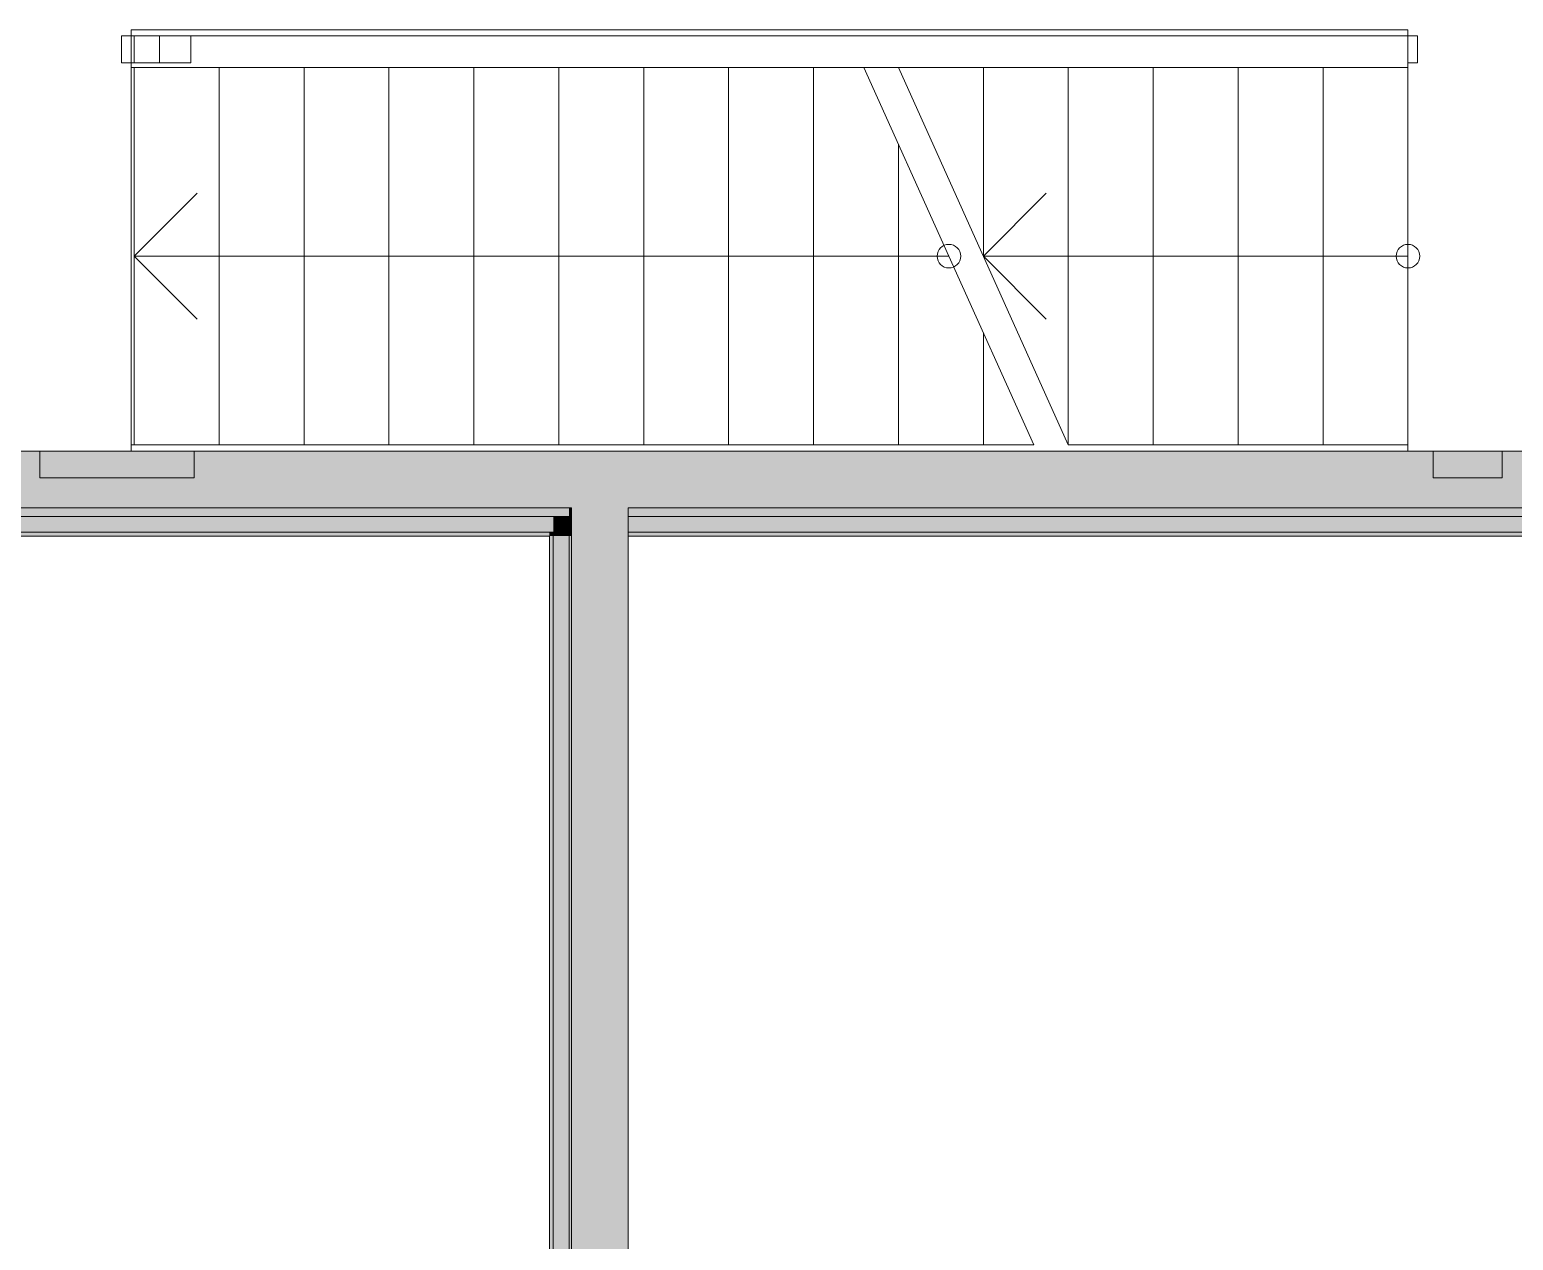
# Model space of a CAD drawing. Header units: metres. Extents: x -4 to 206, y -18 to 45.
# Drawn here: x 175.812 to 180.529, y 28.7 to 32.548 of the extents above; entities that cross this region are included whole.
import ezdxf

# ---------------------------------------------------------------- set-up
doc = ezdxf.new("R2010")
doc.units = ezdxf.units.M
doc.header["$MEASUREMENT"] = 0
doc.set_wipeout_variables(frame=1)
doc.linetypes.add('Wipeout_Contour', pattern=[1, 0, -1])
for name, color, linetype in [('120 Wand Innen tragend', 7, 'Continuous'), ('410 Treppe', 7, 'Continuous'), ('450 Absturzsicherung', 7, 'Continuous'), ('815 Raumbegrenzung', 7, 'Continuous')]:
    doc.layers.add(name, color=color, linetype=linetype)
doc.linetypes.add('Grenze Bundesland', pattern='A,0,[2,415_260415_PP_VA_1_6 3 St1.Shx,S=1.5873e-05,R=0,X=0,Y=0],-0.003,0', length=0.003)

# ---------------------------------------------------------------- blocks, each defined once
blk = doc.blocks.new('Decke_12_3', base_point=(180.0042, 32.4433))
at = {"layer": '410 Treppe', "color": 255, "linetype": 'Continuous', "lineweight": 0, "flags": 128}
for points in [[(180.1942, 32.4433), (180.2242, 32.4433), (180.2242, 32.5283), (180.0042, 32.5283), (180.0042, 32.4433)], [(180.0042, 32.4433), (180.1442, 32.4433)]]:
    blk.add_lwpolyline(points, dxfattribs=at)
blk = doc.blocks.new('Decke_13_3', base_point=(180.2742, 31.2083))
at = {"layer": '410 Treppe', "color": 255, "linetype": 'Continuous', "lineweight": 0, "flags": 128}
blk.add_lwpolyline([(180.2742, 31.2083), (180.4642, 31.2083), (180.4942, 31.2083), (180.4942, 31.1233), (180.2742, 31.1233)], close=True, dxfattribs=at)
blk = doc.blocks.new('Decke_16_3', base_point=(180.1442, 32.4433))
at = {"layer": '410 Treppe', "color": 255, "linetype": 'Continuous', "lineweight": 0, "flags": 128}
blk.add_lwpolyline([(180.1942, 32.4433), (180.1942, 32.4858), (180.1442, 32.4858), (180.1442, 32.4433)], dxfattribs=at)
blk = doc.blocks.new('Decke_17_3', base_point=(180.0942, 32.4433))
at = {"layer": '410 Treppe', "color": 255, "linetype": 'Continuous', "lineweight": 0, "flags": 128}
blk.add_lwpolyline([(180.0942, 32.4433), (180.1942, 32.4433), (180.1942, 32.5283), (180.0942, 32.5283)], close=True, dxfattribs=at)
blk = doc.blocks.new('Treppe_1_3', base_point=(168.0292, 39.9833))
at = {"layer": '410 Treppe', "color": 7, "linetype": 'Continuous', "lineweight": 18}
for p, q in [((176.1442, 32.4283), (176.1342, 32.4283)), ((176.1342, 32.4283), (176.1342, 31.2283)), ((176.4142, 32.4283), (176.1442, 32.4283)), ((176.6842, 32.4283), (176.4142, 32.4283)), ((176.4142, 32.4283), (176.4142, 31.2283)), ((176.4142, 31.2283), (176.4142, 32.4283)), ((176.9542, 32.4283), (176.6842, 32.4283)), ((176.6842, 32.4283), (176.6842, 31.2283)), ((176.6842, 31.2283), (176.6842, 32.4283)), ((177.2242, 32.4283), (176.9542, 32.4283)), ((176.9542, 32.4283), (176.9542, 31.2283)), ((176.9542, 31.2283), (176.9542, 32.4283)), ((177.4942, 32.4283), (177.2242, 32.4283)), ((177.2242, 32.4283), (177.2242, 31.2283)), ((177.2242, 31.2283), (177.2242, 32.4283)), ((177.7642, 32.4283), (177.4942, 32.4283)), ((177.4942, 32.4283), (177.4942, 31.2283)), ((177.4942, 31.2283), (177.4942, 32.4283)), ((178.0342, 32.4283), (177.7642, 32.4283)), ((177.7642, 32.4283), (177.7642, 31.2283)), ((177.7642, 31.2283), (177.7642, 32.4283)), ((178.3042, 32.4283), (178.0342, 32.4283)), ((178.0342, 32.4283), (178.0342, 31.2283)), ((178.0342, 31.2283), (178.0342, 32.4283)), ((178.4645, 32.4283), (178.3042, 32.4283)), ((178.3042, 32.4283), (178.3042, 31.2283)), ((178.3042, 31.2283), (178.3042, 32.4283)), ((179.0045, 31.2283), (178.4645, 32.4283)), ((178.5742, 32.1846), (178.5742, 31.2283)), ((178.5742, 31.2283), (178.5742, 32.1846)), ((178.8442, 31.5846), (178.8442, 31.2283)), ((178.8442, 31.2283), (178.8442, 31.5846)), ((176.1342, 31.2283), (176.1442, 31.2283)), ((176.1442, 31.2283), (176.4142, 31.2283)), ((176.4142, 31.2283), (176.6842, 31.2283)), ((176.6842, 31.2283), (176.9542, 31.2283)), ((176.9542, 31.2283), (177.2242, 31.2283)), ((177.2242, 31.2283), (177.4942, 31.2283)), ((177.4942, 31.2283), (177.7642, 31.2283)), ((177.7642, 31.2283), (178.0342, 31.2283)), ((178.0342, 31.2283), (178.3042, 31.2283)), ((178.3042, 31.2283), (178.5742, 31.2283)), ((178.5742, 31.2283), (178.8442, 31.2283)), ((178.8442, 31.2283), (179.0045, 31.2283))]:
    blk.add_line(p, q, dxfattribs=at)
at = {"layer": '410 Treppe', "color": 7, "linetype": 'Continuous', "lineweight": 13}
for p, q in [((176.3442, 32.0283), (176.1442, 31.8283)), ((176.4142, 31.8283), (176.1442, 31.8283)), ((176.1442, 31.8283), (176.3442, 31.6283)), ((178.7345, 31.8283), (176.4142, 31.8283))]:
    blk.add_line(p, q, dxfattribs=at)
at = {"layer": '410 Treppe', "color": 7, "linetype": 'Continuous', "lineweight": 13, "flags": 128}
blk.add_lwpolyline([(178.7345, 31.8658, 1), (178.7345, 31.7908, 1)], format="xyb", close=True, dxfattribs=at)
blk = doc.blocks.new('Wand_47_3', base_point=(174.6142, 30.9383))
at = {"layer": '120 Wand Innen tragend', "linetype": 'Continuous', "lineweight": 0, "true_color": 0x000000}
for points in [[(177.5342, 31.2083), (174.8642, 31.2083), (174.8642, 31.0283), (177.5342, 31.0283)], [(177.7142, 31.2083), (177.5342, 31.2083), (177.5342, 31.0283), (177.7142, 31.0283)], [(177.7142, 31.0283), (181.3242, 31.0283), (181.3242, 31.2083), (177.7142, 31.2083)], [(177.4767, 31.0008), (174.6767, 31.0008), (174.6767, 30.9508), (177.4767, 30.9508)], [(177.5267, 31.0008), (177.4767, 31.0008), (177.4767, 30.9508), (177.5267, 30.9508)], [(177.7142, 30.9508), (181.3242, 30.9508), (181.3242, 31.0008), (177.7142, 31.0008)], [(177.4642, 30.9508), (174.6267, 30.9508), (174.6267, 30.9383), (177.4642, 30.9383)], [(177.4767, 30.9508), (177.4642, 30.9508), (177.4642, 30.9383), (177.4767, 30.9383)], [(177.7142, 30.9383), (181.3242, 30.9383), (181.3242, 30.9508), (177.7142, 30.9508)]]:
    blk.add_hatch(color=18, dxfattribs=at).paths.add_polyline_path(points)
at = {"layer": '120 Wand Innen tragend', "linetype": 'Continuous', "lineweight": 0, "true_color": 0xffffff}
for points in [[(177.5267, 31.0283), (174.6975, 31.0283), (174.6842, 31.0139), (174.6842, 31.0008), (177.5267, 31.0008)], [(177.5342, 31.0283), (177.5267, 31.0283), (177.5267, 31.0008), (177.5342, 31.0008)], [(177.7142, 31.0008), (181.3242, 31.0008), (181.3242, 31.0283), (177.7142, 31.0283)]]:
    blk.add_hatch(color=7, dxfattribs=at).paths.add_polyline_path(points)
at = {"layer": '120 Wand Innen tragend', "color": 7, "linetype": 'Continuous', "lineweight": 13}
for p, q in [((174.6842, 31.0008), (177.5267, 31.0008)), ((177.5267, 31.0008), (177.5267, 30.9508)), ((177.7142, 31.0008), (181.3242, 31.0008)), ((174.6767, 30.9508), (177.4767, 30.9508)), ((177.4767, 30.9508), (177.4767, 30.9383)), ((177.7142, 30.9508), (181.3242, 30.9508))]:
    blk.add_line(p, q, dxfattribs=at)
at = {"layer": '120 Wand Innen tragend', "color": 7, "linetype": 'Continuous', "lineweight": 18}
for p, q in [((174.8642, 31.0283), (177.5342, 31.0283)), ((177.5342, 31.0283), (177.5342, 31.0008)), ((177.7142, 31.0008), (177.7142, 31.0283)), ((177.7142, 31.0283), (181.3242, 31.0283)), ((177.7142, 30.9508), (177.7142, 31.0008)), ((177.7142, 30.9383), (177.7142, 30.9508))]:
    blk.add_line(p, q, dxfattribs=at)
at = {"layer": '120 Wand Innen tragend', "color": 7, "linetype": 'Continuous', "lineweight": 18, "flags": 128}
blk.add_lwpolyline([(181.3242, 31.2083), (174.8642, 31.2083)], dxfattribs=at)
at = {"layer": '120 Wand Innen tragend', "color": 7, "linetype": 'Continuous', "lineweight": 13, "flags": 128}
for points in [[(174.6142, 30.9383), (177.4642, 30.9383)], [(177.7142, 30.9383), (181.3242, 30.9383)]]:
    blk.add_lwpolyline(points, dxfattribs=at)
blk = doc.blocks.new('Wand_49_3', base_point=(177.4642, 24.0133))
at = {"layer": '120 Wand Innen tragend', "linetype": 'Continuous', "lineweight": 0, "true_color": 0xffffff}
for points in [[(177.5342, 31.0008), (177.5267, 31.0008), (177.5267, 30.9508), (177.5342, 30.9508)], [(177.5342, 30.9508), (177.5267, 30.9508), (177.5267, 30.9383), (177.5342, 30.9383)], [(177.5267, 30.9383), (177.5267, 24.3233), (177.5342, 24.3233), (177.5342, 30.9383)]]:
    blk.add_hatch(color=7, dxfattribs=at).paths.add_polyline_path(points)
at = {"layer": '120 Wand Innen tragend', "linetype": 'Continuous', "lineweight": 0, "true_color": 0x000000}
for points in [[(177.7142, 31.0283), (177.5342, 31.0283), (177.5342, 31.0008), (177.7142, 31.0008)], [(177.7142, 31.0008), (177.5342, 31.0008), (177.5342, 30.9508), (177.7142, 30.9508)], [(177.5267, 30.9508), (177.4767, 30.9508), (177.4767, 30.9383), (177.5267, 30.9383)], [(177.7142, 30.9508), (177.5342, 30.9508), (177.5342, 30.9383), (177.7142, 30.9383)], [(177.4642, 30.9383), (177.4642, 24.3233), (177.4767, 24.3233), (177.4767, 30.9383)], [(177.4767, 30.9383), (177.4767, 24.3233), (177.5267, 24.3233), (177.5267, 30.9383)], [(177.5342, 30.9383), (177.5342, 24.3233), (177.7142, 24.3233), (177.7142, 30.9383)]]:
    blk.add_hatch(color=18, dxfattribs=at).paths.add_polyline_path(points)
at = {"layer": '120 Wand Innen tragend', "color": 7, "linetype": 'Continuous', "lineweight": 13}
for p, q in [((177.5267, 31.0008), (177.5267, 30.9508)), ((177.4767, 30.9508), (177.4767, 30.9383)), ((177.5267, 30.9508), (177.5267, 30.9383)), ((177.4767, 30.9383), (177.4767, 24.3233)), ((177.5267, 30.9383), (177.5267, 24.3233))]:
    blk.add_line(p, q, dxfattribs=at)
at = {"layer": '120 Wand Innen tragend', "color": 7, "linetype": 'Continuous', "lineweight": 18}
for p, q in [((177.5342, 31.0283), (177.5342, 31.0008)), ((177.5342, 31.0008), (177.5342, 30.9508)), ((177.7142, 31.0008), (177.7142, 31.0283)), ((177.7142, 30.9508), (177.7142, 31.0008)), ((177.5342, 30.9508), (177.5342, 30.9383)), ((177.7142, 30.9383), (177.7142, 30.9508)), ((177.5342, 30.9383), (177.5342, 24.3233))]:
    blk.add_line(p, q, dxfattribs=at)
at = {"layer": '120 Wand Innen tragend', "color": 7, "linetype": 'Continuous', "lineweight": 13, "flags": 128}
for points in [[(177.4642, 30.9383), (177.4642, 24.3233)], [(177.4642, 24.3233), (177.4767, 24.3233)], [(177.4767, 24.3233), (177.5267, 24.3233)], [(177.5267, 24.3233), (177.5342, 24.3233)]]:
    blk.add_lwpolyline(points, dxfattribs=at)
at = {"layer": '120 Wand Innen tragend', "color": 7, "linetype": 'Continuous', "lineweight": 18, "flags": 128}
blk.add_lwpolyline([(177.7142, 24.3233), (177.7142, 30.9383)], dxfattribs=at)
blk = doc.blocks.new('Wand_101_3', base_point=(180.1942, 32.4283))
at = {"color": 254, "linetype": 'Wipeout_Contour', "lineweight": 0, "ltscale": 724.440978}
blk.add_wipeout([(180.1942, 32.5483), (176.1342, 32.5483), (176.1342, 32.5183), (180.1942, 32.5183)], dxfattribs=at).dxf.layer = '450 Absturzsicherung'
at = {"color": 254, "linetype": 'Wipeout_Contour', "lineweight": 0, "ltscale": 724.376399}
blk.add_wipeout([(176.1342, 32.4283), (180.1942, 32.4283), (180.1942, 32.4583), (176.1342, 32.4583)], dxfattribs=at).dxf.layer = '450 Absturzsicherung'
at = {"layer": '450 Absturzsicherung', "color": 7, "linetype": 'Continuous', "lineweight": 18, "flags": 128}
for points in [[(180.1942, 32.5483), (176.1342, 32.5483)], [(176.1342, 32.4283), (180.1942, 32.4283)]]:
    blk.add_lwpolyline(points, dxfattribs=at)
at = {"color": 254, "linetype": 'Wipeout_Contour', "lineweight": 0, "ltscale": 724.426629}
blk.add_wipeout([(180.1942, 32.5183), (176.1342, 32.5183), (176.1342, 32.5083), (180.1942, 32.5083)], dxfattribs=at).dxf.layer = '450 Absturzsicherung'
at = {"color": 254, "linetype": 'Wipeout_Contour', "lineweight": 0, "ltscale": 724.390752}
blk.add_wipeout([(176.1342, 32.4583), (180.1942, 32.4583), (180.1942, 32.4683), (176.1342, 32.4683)], dxfattribs=at).dxf.layer = '450 Absturzsicherung'
at = {"color": 254, "linetype": 'Wipeout_Contour', "lineweight": 0, "ltscale": 724.408659}
blk.add_wipeout([(176.1342, 32.4683), (180.1942, 32.4683), (180.1942, 32.5083), (176.1342, 32.5083)], dxfattribs=at).dxf.layer = '450 Absturzsicherung'
at = {"layer": '450 Absturzsicherung', "color": 7, "linetype": 'Continuous', "lineweight": 18, "flags": 128}
for points in [[(176.1342, 32.5183), (176.1342, 32.5483)], [(176.1342, 32.5083), (176.1342, 32.5183)], [(176.1342, 32.4683), (176.1342, 32.5083)], [(180.1942, 32.5183), (180.1942, 32.5483)], [(180.1942, 32.5083), (180.1942, 32.5183)], [(180.1942, 32.4683), (180.1942, 32.5083)], [(176.1342, 32.4583), (176.1342, 32.4683)], [(176.1342, 32.4283), (176.1342, 32.4583)], [(180.1942, 32.4583), (180.1942, 32.4683)], [(180.1942, 32.4283), (180.1942, 32.4583)]]:
    blk.add_lwpolyline(points, dxfattribs=at)
blk = doc.blocks.new('Wand_159_3', base_point=(180.1942, 32.4283))
at = {"color": 254, "linetype": 'Wipeout_Contour', "lineweight": 0, "ltscale": 724.440978}
blk.add_wipeout([(180.1942, 32.5483), (176.1342, 32.5483), (176.1342, 32.5183), (180.1942, 32.5183)], dxfattribs=at).dxf.layer = '450 Absturzsicherung'
at = {"color": 254, "linetype": 'Wipeout_Contour', "lineweight": 0, "ltscale": 724.376399}
blk.add_wipeout([(176.1342, 32.4283), (180.1942, 32.4283), (180.1942, 32.4583), (176.1342, 32.4583)], dxfattribs=at).dxf.layer = '450 Absturzsicherung'
at = {"layer": '450 Absturzsicherung', "color": 7, "linetype": 'Continuous', "lineweight": 18, "flags": 128}
for points in [[(180.1942, 32.5483), (176.1342, 32.5483)], [(176.1342, 32.4283), (180.1942, 32.4283)]]:
    blk.add_lwpolyline(points, dxfattribs=at)
at = {"color": 254, "linetype": 'Wipeout_Contour', "lineweight": 0, "ltscale": 724.426629}
blk.add_wipeout([(180.1942, 32.5183), (176.1342, 32.5183), (176.1342, 32.5083), (180.1942, 32.5083)], dxfattribs=at).dxf.layer = '450 Absturzsicherung'
at = {"color": 254, "linetype": 'Wipeout_Contour', "lineweight": 0, "ltscale": 724.390752}
blk.add_wipeout([(176.1342, 32.4583), (180.1942, 32.4583), (180.1942, 32.4683), (176.1342, 32.4683)], dxfattribs=at).dxf.layer = '450 Absturzsicherung'
at = {"color": 254, "linetype": 'Wipeout_Contour', "lineweight": 0, "ltscale": 724.408659}
blk.add_wipeout([(176.1342, 32.4683), (180.1942, 32.4683), (180.1942, 32.5083), (176.1342, 32.5083)], dxfattribs=at).dxf.layer = '450 Absturzsicherung'
at = {"layer": '450 Absturzsicherung', "color": 7, "linetype": 'Continuous', "lineweight": 18, "flags": 128}
for points in [[(176.1342, 32.5183), (176.1342, 32.5483)], [(176.1342, 32.5083), (176.1342, 32.5183)], [(176.1342, 32.4683), (176.1342, 32.5083)], [(180.1942, 32.5183), (180.1942, 32.5483)], [(180.1942, 32.5083), (180.1942, 32.5183)], [(180.1942, 32.4683), (180.1942, 32.5083)], [(176.1342, 32.4583), (176.1342, 32.4683)], [(176.1342, 32.4283), (176.1342, 32.4583)], [(180.1942, 32.4583), (180.1942, 32.4683)], [(180.1942, 32.4283), (180.1942, 32.4583)]]:
    blk.add_lwpolyline(points, dxfattribs=at)
blk = doc.blocks.new('Decke_19_3', base_point=(176.1342, 32.4433))
at = {"layer": '410 Treppe', "color": 255, "linetype": 'Continuous', "lineweight": 0, "flags": 128}
blk.add_lwpolyline([(176.1342, 32.4433), (176.3242, 32.4433), (176.3242, 32.5283), (176.1042, 32.5283), (176.1042, 32.4433)], close=True, dxfattribs=at)
blk = doc.blocks.new('Decke_20_3', base_point=(176.1342, 32.4433))
at = {"layer": '410 Treppe', "color": 255, "linetype": 'Continuous', "lineweight": 0, "flags": 128}
blk.add_lwpolyline([(176.1342, 32.4433), (176.3242, 32.4433), (176.3242, 32.5283), (176.1042, 32.5283), (176.1042, 32.4433)], close=True, dxfattribs=at)
blk = doc.blocks.new('Decke_21_3', base_point=(176.1442, 31.2083))
at = {"layer": '410 Treppe', "color": 255, "linetype": 'Continuous', "lineweight": 0, "flags": 128}
blk.add_lwpolyline([(176.1442, 31.2083), (176.3342, 31.2083), (176.3342, 31.1233), (175.8442, 31.1233), (175.8442, 31.2083)], close=True, dxfattribs=at)
blk = doc.blocks.new('Decke_22_3', base_point=(176.1442, 31.2083))
at = {"layer": '410 Treppe', "color": 255, "linetype": 'Continuous', "lineweight": 0, "flags": 128}
blk.add_lwpolyline([(176.1442, 31.2083), (176.3342, 31.2083), (176.3342, 31.1233), (175.8442, 31.1233), (175.8442, 31.2083)], close=True, dxfattribs=at)
blk = doc.blocks.new('Decke_26_3', base_point=(176.1442, 32.4433))
at = {"layer": '410 Treppe', "color": 255, "linetype": 'Continuous', "lineweight": 0, "flags": 128}
blk.add_lwpolyline([(176.1442, 32.4433), (176.2242, 32.4433), (176.2242, 32.5283), (176.1442, 32.5283)], close=True, dxfattribs=at)
blk = doc.blocks.new('Decke_27_3', base_point=(176.1442, 32.4433))
at = {"layer": '410 Treppe', "color": 255, "linetype": 'Continuous', "lineweight": 0, "flags": 128}
blk.add_lwpolyline([(176.1442, 32.4433), (176.2242, 32.4433), (176.2242, 32.5283), (176.1442, 32.5283)], close=True, dxfattribs=at)
blk = doc.blocks.new('Treppe_2_3', base_point=(168.0292, 39.9833))
at = {"layer": '410 Treppe', "color": 7, "linetype": 'Continuous', "lineweight": 18}
for p, q in [((178.4645, 32.4283), (176.1442, 32.4283)), ((176.1442, 32.4283), (176.1442, 31.2283)), ((179.0045, 31.2283), (178.4645, 32.4283)), ((178.8442, 32.4283), (178.5742, 32.4283)), ((179.1142, 31.2283), (178.5742, 32.4283)), ((179.1142, 32.4283), (178.8442, 32.4283)), ((178.8442, 32.4283), (178.8442, 31.8283)), ((178.8442, 31.8283), (178.8442, 32.4283)), ((179.3842, 32.4283), (179.1142, 32.4283)), ((179.1142, 32.4283), (179.1142, 31.2283)), ((179.1142, 31.2283), (179.1142, 32.4283)), ((179.6542, 32.4283), (179.3842, 32.4283)), ((179.3842, 32.4283), (179.3842, 31.2283)), ((179.3842, 31.2283), (179.3842, 32.4283)), ((179.9242, 32.4283), (179.6542, 32.4283)), ((179.6542, 32.4283), (179.6542, 31.2283)), ((179.6542, 31.2283), (179.6542, 32.4283)), ((180.1942, 32.4283), (179.9242, 32.4283)), ((179.9242, 32.4283), (179.9242, 31.2283)), ((179.9242, 31.2283), (179.9242, 32.4283)), ((180.1942, 31.2283), (180.1942, 32.4283)), ((176.1442, 31.2283), (179.0045, 31.2283)), ((179.1142, 31.2283), (179.3842, 31.2283)), ((179.3842, 31.2283), (179.6542, 31.2283)), ((179.6542, 31.2283), (179.9242, 31.2283)), ((179.9242, 31.2283), (180.1942, 31.2283))]:
    blk.add_line(p, q, dxfattribs=at)
at = {"layer": '410 Treppe', "color": 7, "linetype": 'Continuous', "lineweight": 13}
for p, q in [((176.3442, 32.0283), (176.1442, 31.8283)), ((179.0442, 32.0283), (178.8442, 31.8283)), ((176.4142, 31.8283), (176.1442, 31.8283)), ((176.1442, 31.8283), (176.3442, 31.6283)), ((178.7345, 31.8283), (176.4142, 31.8283)), ((179.9242, 31.8283), (178.8442, 31.8283)), ((178.8442, 31.8283), (179.0442, 31.6283)), ((180.1942, 31.8283), (179.9242, 31.8283))]:
    blk.add_line(p, q, dxfattribs=at)
at = {"layer": '410 Treppe', "color": 7, "linetype": 'Continuous', "lineweight": 13, "flags": 128}
blk.add_lwpolyline([(180.1942, 31.8658, 1), (180.1942, 31.7908, 1)], format="xyb", close=True, dxfattribs=at)

msp = doc.modelspace()

# ---------------------------------------------------------------- block references
at = {"layer": '120 Wand Innen tragend', "color": 7, "lineweight": 25}
for name, p in [('Wand_47_3', (174.6142, 30.9383)), ('Wand_49_3', (177.4642, 24.0133))]:
    msp.add_blockref(name, p, dxfattribs=at)
at = {"layer": '410 Treppe', "color": 255, "linetype": 'Continuous', "lineweight": 0}
for name, p in [('Decke_12_3', (180.0042, 32.4433)), ('Decke_17_3', (180.0942, 32.4433)), ('Decke_16_3', (180.1442, 32.4433)), ('Decke_21_3', (176.1442, 31.2083)), ('Decke_22_3', (176.1442, 31.2083)), ('Decke_13_3', (180.2742, 31.2083))]:
    msp.add_blockref(name, p, dxfattribs=at)
at = {"layer": '410 Treppe', "color": 7, "linetype": 'Continuous', "lineweight": 13}
msp.add_blockref('Treppe_1_3', (168.0292, 39.9833), dxfattribs=at)

# ---------------------------------------------------------------- next in the draw order: block references
at = {"layer": '450 Absturzsicherung', "color": 7, "lineweight": 35}
msp.add_blockref('Wand_101_3', (180.1942, 32.4283), dxfattribs=at)

# ---------------------------------------------------------------- next in the draw order: block references
msp.add_blockref('Wand_159_3', (180.1942, 32.4283), dxfattribs=at)

# ---------------------------------------------------------------- next in the draw order: linework, layer by layer
at = {"layer": '815 Raumbegrenzung', "color": 8, "linetype": 'Grenze Bundesland', "lineweight": 13, "ltscale": 200}
msp.add_lwpolyline([(176.1342, 32.5283), (180.1942, 32.5283), (180.1942, 31.2083), (176.1342, 31.2083)], close=True, dxfattribs=at)

# ---------------------------------------------------------------- next in the draw order: block references
at = {"layer": '410 Treppe', "color": 255, "linetype": 'Continuous', "lineweight": 0}
for name, p in [('Decke_19_3', (176.1342, 32.4433)), ('Decke_20_3', (176.1342, 32.4433)), ('Decke_26_3', (176.1442, 32.4433)), ('Decke_27_3', (176.1442, 32.4433))]:
    msp.add_blockref(name, p, dxfattribs=at)
at = {"layer": '410 Treppe', "color": 7, "linetype": 'Continuous', "lineweight": 13}
msp.add_blockref('Treppe_2_3', (168.0292, 39.9833), dxfattribs=at)

doc.saveas('drawing.dxf')
